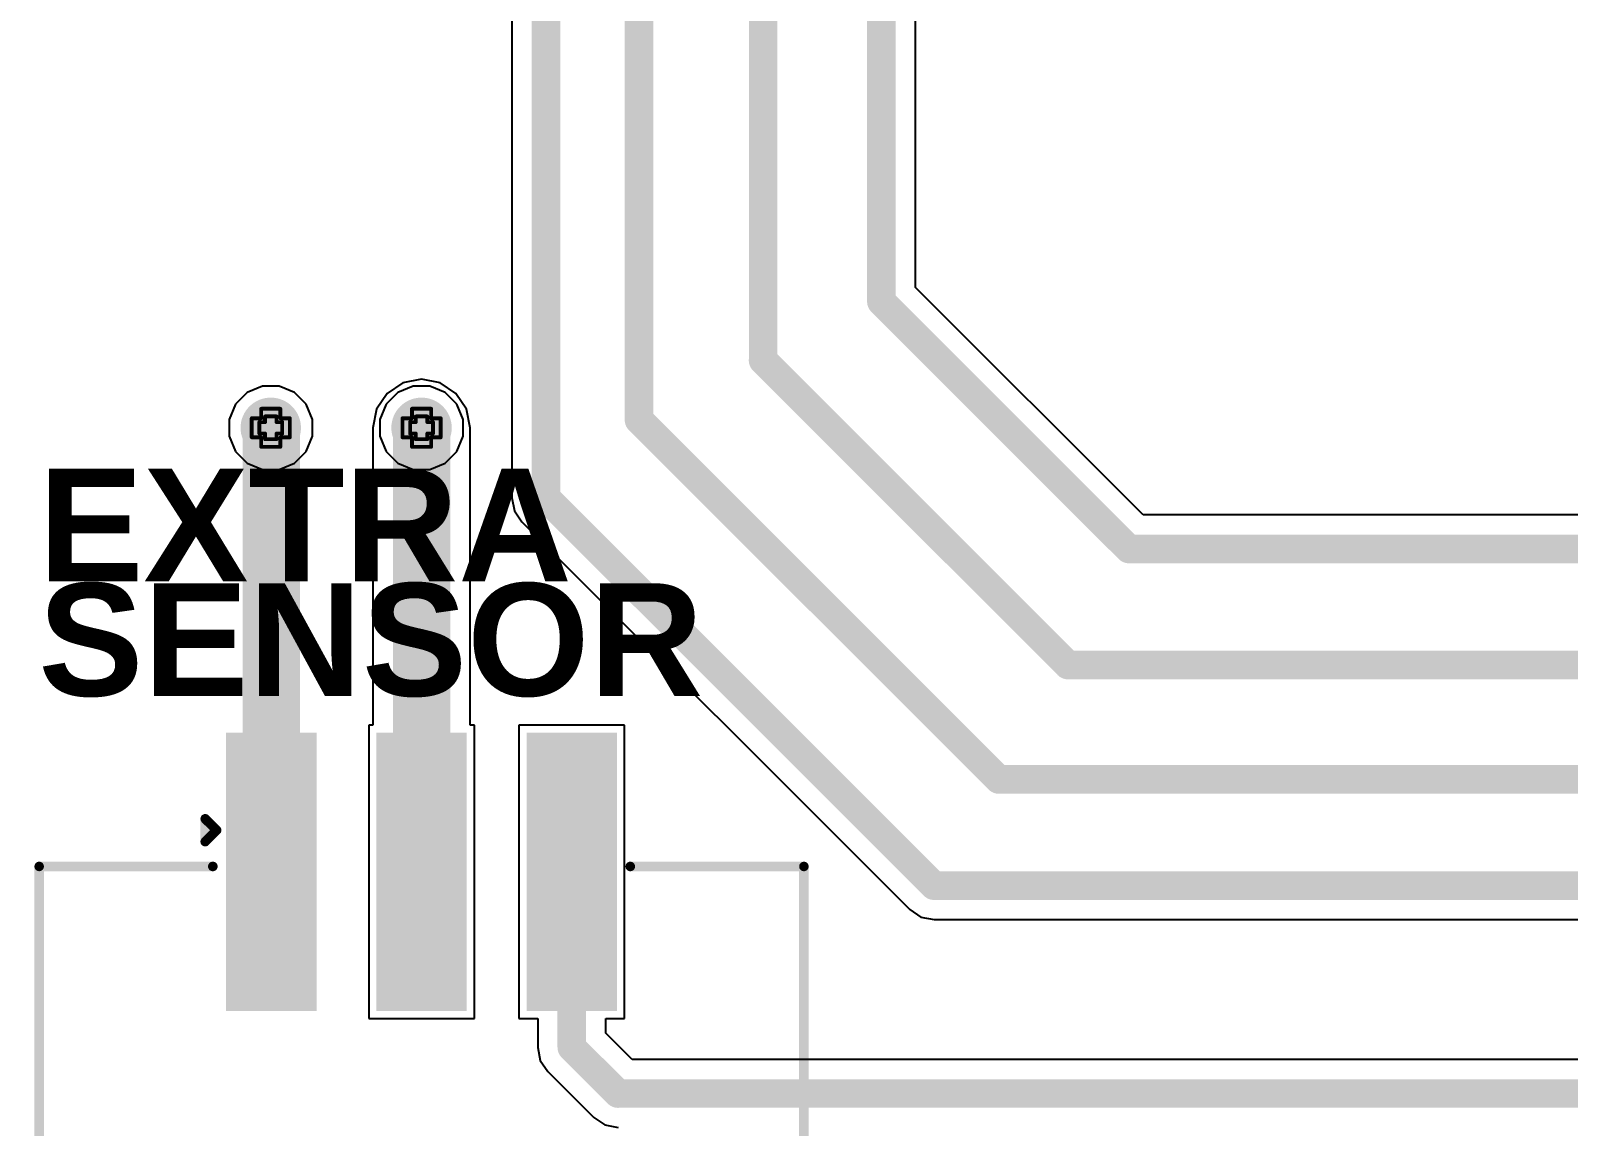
# Model space of a CAD drawing. Header units: inches. Extents: x -7 to 5163, y -3 to 5149.
# Drawn here: x 40.39 to 60.86, y 125.32 to 139.91 of the extents above; entities that cross this region are included whole.
import ezdxf

# ---------------------------------------------------------------- set-up
doc = ezdxf.new("R2010")
doc.units = ezdxf.units.IN
for name, color, linetype in [('Bottom Layer', 5, 'Continuous'), ('Bottom Solder', 6, 'Continuous'), ('Drill Drawing', 1, 'Continuous'), ('GND', 76, 'Continuous'), ('PWR', 16, 'Continuous'), ('Top Layer', 1, 'Continuous'), ('Top Overlay', 2, 'Continuous'), ('Top Paste', 8, 'Continuous'), ('Top Solder', 216, 'Continuous'), ('Via Holes', 16, 'Continuous')]:
    doc.layers.add(name, color=color, linetype=linetype)
doc.styles.add('Arial', font='', dxfattribs={"height": 0.2})
doc.styles.add('Arial_Bold', font='', dxfattribs={"height": 0.2})
doc.styles.get('Arial').set_extended_font_data('Arial')
doc.styles.get('Arial_Bold').set_extended_font_data('Arial', bold=True)

# ---------------------------------------------------------------- blocks, each defined once
blk = doc.blocks.new('WAFER_PH2_0_3PWB_3')
at = {"layer": 'Top Layer'}
for points in [[(-2.5, 4.6), (-1.5, 4.6), (-1.5, 1.1), (-2.5, 1.1)], [(-0.5, 4.6), (0.5, 4.6), (0.5, 1.1), (-0.5, 1.1)], [(1.5, 4.6), (2.5, 4.6), (2.5, 1.1), (1.5, 1.1)], [(-5.1, -1.1), (-3.6, -1.1), (-3.6, -4.6), (-5.1, -4.6)], [(3.6, -1.1), (5.1, -1.1), (5.1, -4.6), (3.6, -4.6)]]:
    blk.add_hatch(color=1, dxfattribs=at).paths.add_polyline_path(points)
at = {"layer": 'Top Paste'}
for points in [[(-2.5, 4.6), (-1.5, 4.6), (-1.5, 1.1), (-2.5, 1.1)], [(-0.5, 4.6), (0.5, 4.6), (0.5, 1.1), (-0.5, 1.1)], [(1.5, 4.6), (2.5, 4.6), (2.5, 1.1), (1.5, 1.1)], [(-5.1, -1.1), (-3.6, -1.1), (-3.6, -4.6), (-5.1, -4.6)], [(3.6, -1.1), (5.1, -1.1), (5.1, -4.6), (3.6, -4.6)]]:
    blk.add_hatch(color=8, dxfattribs=at).paths.add_polyline_path(points)
at = {"layer": 'Top Solder'}
for points in [[(-2.602, 4.702), (-1.398, 4.702), (-1.398, 0.998), (-2.602, 0.998)], [(-0.602, 4.702), (0.602, 4.702), (0.602, 0.998), (-0.602, 0.998)], [(1.398, 4.702), (2.602, 4.702), (2.602, 0.998), (1.398, 0.998)], [(-5.202, -0.998), (-3.498, -0.998), (-3.498, -4.702), (-5.202, -4.702)], [(3.498, -0.998), (5.202, -0.998), (5.202, -4.702), (3.498, -4.702)]]:
    blk.add_hatch(color=216, dxfattribs=at).paths.add_polyline_path(points)
at = {"layer": 'Top Overlay'}
for points in [[(-2.88, 3.556, 0.127, 0.127, 0), (-2.727, 3.404, 0.127, 0.127, 0)], [(-2.88, 3.251, 0.127, 0.127, 0), (-2.88, 3.556, 0.127, 0.127, 0)], [(-2.88, 3.251, 0.127, 0.127, 0), (-2.727, 3.404, 0.127, 0.127, 0)], [(-5.089, 2.921, 0.127, 0.127, 0), (-2.778, 2.921, 0.127, 0.127, 0)], [(-5.089, -0.864, 0.127, 0.127, 0), (-5.089, 2.921, 0.127, 0.127, 0)], [(2.778, 2.921, 0.127, 0.127, 0), (5.089, 2.921, 0.127, 0.127, 0)], [(5.089, -0.864, 0.127, 0.127, 0), (5.089, 2.921, 0.127, 0.127, 0)], [(-3.432, -4.775, 0.127, 0.127, 0), (3.473, -4.78, 0.127, 0.127, 0)]]:
    blk.add_lwpolyline(points, format="xyseb", dxfattribs=at)
for points in [[(-2.911, 3.556, 0.0635, 0.0635, 1), (-2.848, 3.556, 0.0635, 0.0635, 1)], [(-2.911, 3.556, 0.0635, 0.0635, 1), (-2.848, 3.556, 0.0635, 0.0635, 1)], [(-2.911, 3.251, 0.0635, 0.0635, 1), (-2.848, 3.251, 0.0635, 0.0635, 1)], [(-2.911, 3.251, 0.0635, 0.0635, 1), (-2.848, 3.251, 0.0635, 0.0635, 1)], [(-2.759, 3.404, 0.0635, 0.0635, 1), (-2.695, 3.404, 0.0635, 0.0635, 1)], [(-2.759, 3.404, 0.0635, 0.0635, 1), (-2.695, 3.404, 0.0635, 0.0635, 1)], [(-5.121, 2.921, 0.0635, 0.0635, 1), (-5.058, 2.921, 0.0635, 0.0635, 1)], [(-5.121, 2.921, 0.0635, 0.0635, 1), (-5.058, 2.921, 0.0635, 0.0635, 1)], [(-2.81, 2.921, 0.0635, 0.0635, 1), (-2.746, 2.921, 0.0635, 0.0635, 1)], [(2.746, 2.921, 0.0635, 0.0635, 1), (2.81, 2.921, 0.0635, 0.0635, 1)], [(5.058, 2.921, 0.0635, 0.0635, 1), (5.121, 2.921, 0.0635, 0.0635, 1)], [(5.058, 2.921, 0.0635, 0.0635, 1), (5.121, 2.921, 0.0635, 0.0635, 1)], [(-5.121, -0.864, 0.0635, 0.0635, 1), (-5.058, -0.864, 0.0635, 0.0635, 1)], [(5.058, -0.864, 0.0635, 0.0635, 1), (5.121, -0.864, 0.0635, 0.0635, 1)], [(-3.464, -4.775, 0.0635, 0.0635, 1), (-3.4, -4.775, 0.0635, 0.0635, 1)], [(3.441, -4.78, 0.0635, 0.0635, 1), (3.505, -4.78, 0.0635, 0.0635, 1)]]:
    blk.add_lwpolyline(points, format="xyseb", close=True, dxfattribs=at)
at = {"layer": 'Top Overlay', "style": 'Arial'}
blk.add_text('PCB Edge', height=1.2, rotation=360, dxfattribs=at).set_placement((-2.229, -4.138))

msp = doc.modelspace()

# ---------------------------------------------------------------- hatches: boundary and pattern name
at = {"layer": 'Bottom Layer'}
h = msp.add_hatch(color=5, dxfattribs=at)
edge = h.paths.add_edge_path()
edge.add_arc((43.586, 134.62), 0.3, 0, 360)
h = msp.add_hatch(color=5, dxfattribs=at)
edge = h.paths.add_edge_path()
edge.add_arc((45.593, 134.62), 0.3, 0, 360)
at = {"layer": 'Bottom Solder'}
h = msp.add_hatch(color=6, dxfattribs=at)
edge = h.paths.add_edge_path()
edge.add_arc((43.586, 134.62), 0.402, 0, 360)
h = msp.add_hatch(color=6, dxfattribs=at)
edge = h.paths.add_edge_path()
edge.add_arc((45.593, 134.62), 0.402, 0, 360)
at = {"layer": 'GND'}
h = msp.add_hatch(color=76, dxfattribs=at)
edge = h.paths.add_edge_path()
edge.add_arc((43.586, 134.62), 0.3, 0, 360)
h = msp.add_hatch(color=76, dxfattribs=at)
edge = h.paths.add_edge_path()
edge.add_arc((45.593, 134.62), 0.3, 0, 360)
at = {"layer": 'PWR'}
h = msp.add_hatch(color=16, dxfattribs=at)
edge = h.paths.add_edge_path()
edge.add_arc((43.586, 134.62), 0.3, 0, 360)
h = msp.add_hatch(color=16, dxfattribs=at)
edge = h.paths.add_edge_path()
edge.add_arc((45.593, 134.62), 0.3, 0, 360)
at = {"layer": 'Top Layer'}
h = msp.add_hatch(color=1, dxfattribs=at)
edge = h.paths.add_edge_path()
edge.add_arc((43.586, 134.62), 0.3, 0, 360)
h = msp.add_hatch(color=1, dxfattribs=at)
edge = h.paths.add_edge_path()
edge.add_arc((45.593, 134.62), 0.3, 0, 360)
at = {"layer": 'Top Solder'}
h = msp.add_hatch(color=216, dxfattribs=at)
edge = h.paths.add_edge_path()
edge.add_arc((43.586, 134.62), 0.402, 0, 360)
h = msp.add_hatch(color=216, dxfattribs=at)
edge = h.paths.add_edge_path()
edge.add_arc((45.593, 134.62), 0.402, 0, 360)
at = {"layer": 'Via Holes'}
h = msp.add_hatch(color=7, dxfattribs=at)
edge = h.paths.add_edge_path()
edge.add_arc((43.586, 134.62), 0.15, 0, 360)
h = msp.add_hatch(color=7, dxfattribs=at)
edge = h.paths.add_edge_path()
edge.add_arc((45.593, 134.62), 0.15, 0, 360)

# ---------------------------------------------------------------- linework, layer by layer
at = {"layer": 'Bottom Layer'}
for p, q in [((45.279, 135.09), (45.123, 134.934)), ((45.483, 135.174), (45.279, 135.09)), ((45.703, 135.174), (45.483, 135.174)), ((45.907, 135.09), (45.703, 135.174)), ((46.063, 134.934), (45.907, 135.09)), ((45.123, 134.934), (45.039, 134.73)), ((46.147, 134.73), (46.063, 134.934)), ((45.039, 134.73), (45.039, 134.51)), ((46.147, 134.51), (46.147, 134.73)), ((45.039, 134.51), (45.123, 134.306)), ((46.063, 134.306), (46.147, 134.51)), ((45.123, 134.306), (45.279, 134.15)), ((45.907, 134.15), (46.063, 134.306)), ((45.279, 134.15), (45.483, 134.066)), ((45.483, 134.066), (45.703, 134.066)), ((45.703, 134.066), (45.907, 134.15))]:
    msp.add_line(p, q, dxfattribs=at)
at = {"layer": 'Drill Drawing'}
for points in [[(43.459, 134.747, 0.0508, 0.0508, 0), (43.459, 134.874, 0.0508, 0.0508, 0)], [(43.459, 134.874, 0.0508, 0.0508, 0), (43.713, 134.874, 0.0508, 0.0508, 0)], [(43.713, 134.747, 0.0508, 0.0508, 0), (43.713, 134.874, 0.0508, 0.0508, 0)], [(45.466, 134.747, 0.0508, 0.0508, 0), (45.466, 134.874, 0.0508, 0.0508, 0)], [(45.466, 134.874, 0.0508, 0.0508, 0), (45.72, 134.874, 0.0508, 0.0508, 0)], [(45.72, 134.747, 0.0508, 0.0508, 0), (45.72, 134.874, 0.0508, 0.0508, 0)], [(43.332, 134.493, 0.0508, 0.0508, 0), (43.332, 134.747, 0.0508, 0.0508, 0)], [(43.332, 134.747, 0.0508, 0.0508, 0), (43.459, 134.747, 0.0508, 0.0508, 0)], [(43.434, 134.544, 0.0508, 0.0508, 0), (43.434, 134.696, 0.0508, 0.0508, 0)], [(43.434, 134.696, 0.0508, 0.0508, 0), (43.51, 134.696, 0.0508, 0.0508, 0)], [(43.51, 134.696, 0.0508, 0.0508, 0), (43.51, 134.772, 0.0508, 0.0508, 0)], [(43.51, 134.772, 0.0508, 0.0508, 0), (43.663, 134.772, 0.0508, 0.0508, 0)], [(43.663, 134.696, 0.0508, 0.0508, 0), (43.663, 134.772, 0.0508, 0.0508, 0)], [(43.663, 134.696, 0.0508, 0.0508, 0), (43.739, 134.696, 0.0508, 0.0508, 0)], [(43.713, 134.747, 0.0508, 0.0508, 0), (43.84, 134.747, 0.0508, 0.0508, 0)], [(43.739, 134.544, 0.0508, 0.0508, 0), (43.739, 134.696, 0.0508, 0.0508, 0)], [(43.84, 134.493, 0.0508, 0.0508, 0), (43.84, 134.747, 0.0508, 0.0508, 0)], [(45.339, 134.493, 0.0508, 0.0508, 0), (45.339, 134.747, 0.0508, 0.0508, 0)], [(45.339, 134.747, 0.0508, 0.0508, 0), (45.466, 134.747, 0.0508, 0.0508, 0)], [(45.441, 134.544, 0.0508, 0.0508, 0), (45.441, 134.696, 0.0508, 0.0508, 0)], [(45.441, 134.696, 0.0508, 0.0508, 0), (45.517, 134.696, 0.0508, 0.0508, 0)], [(45.517, 134.696, 0.0508, 0.0508, 0), (45.517, 134.772, 0.0508, 0.0508, 0)], [(45.517, 134.772, 0.0508, 0.0508, 0), (45.669, 134.772, 0.0508, 0.0508, 0)], [(45.669, 134.696, 0.0508, 0.0508, 0), (45.669, 134.772, 0.0508, 0.0508, 0)], [(45.669, 134.696, 0.0508, 0.0508, 0), (45.745, 134.696, 0.0508, 0.0508, 0)], [(45.72, 134.747, 0.0508, 0.0508, 0), (45.847, 134.747, 0.0508, 0.0508, 0)], [(45.745, 134.544, 0.0508, 0.0508, 0), (45.745, 134.696, 0.0508, 0.0508, 0)], [(45.847, 134.493, 0.0508, 0.0508, 0), (45.847, 134.747, 0.0508, 0.0508, 0)], [(43.332, 134.493, 0.0508, 0.0508, 0), (43.459, 134.493, 0.0508, 0.0508, 0)], [(43.434, 134.544, 0.0508, 0.0508, 0), (43.51, 134.544, 0.0508, 0.0508, 0)], [(43.459, 134.366, 0.0508, 0.0508, 0), (43.459, 134.493, 0.0508, 0.0508, 0)], [(43.51, 134.468, 0.0508, 0.0508, 0), (43.51, 134.544, 0.0508, 0.0508, 0)], [(43.51, 134.468, 0.0508, 0.0508, 0), (43.663, 134.468, 0.0508, 0.0508, 0)], [(43.663, 134.544, 0.0508, 0.0508, 0), (43.739, 134.544, 0.0508, 0.0508, 0)], [(43.663, 134.468, 0.0508, 0.0508, 0), (43.663, 134.544, 0.0508, 0.0508, 0)], [(43.713, 134.493, 0.0508, 0.0508, 0), (43.84, 134.493, 0.0508, 0.0508, 0)], [(43.713, 134.366, 0.0508, 0.0508, 0), (43.713, 134.493, 0.0508, 0.0508, 0)], [(45.339, 134.493, 0.0508, 0.0508, 0), (45.466, 134.493, 0.0508, 0.0508, 0)], [(45.441, 134.544, 0.0508, 0.0508, 0), (45.517, 134.544, 0.0508, 0.0508, 0)], [(45.466, 134.366, 0.0508, 0.0508, 0), (45.466, 134.493, 0.0508, 0.0508, 0)], [(45.517, 134.468, 0.0508, 0.0508, 0), (45.517, 134.544, 0.0508, 0.0508, 0)], [(45.517, 134.468, 0.0508, 0.0508, 0), (45.669, 134.468, 0.0508, 0.0508, 0)], [(45.669, 134.544, 0.0508, 0.0508, 0), (45.745, 134.544, 0.0508, 0.0508, 0)], [(45.669, 134.468, 0.0508, 0.0508, 0), (45.669, 134.544, 0.0508, 0.0508, 0)], [(45.72, 134.493, 0.0508, 0.0508, 0), (45.847, 134.493, 0.0508, 0.0508, 0)], [(45.72, 134.366, 0.0508, 0.0508, 0), (45.72, 134.493, 0.0508, 0.0508, 0)], [(43.459, 134.366, 0.0508, 0.0508, 0), (43.713, 134.366, 0.0508, 0.0508, 0)], [(45.466, 134.366, 0.0508, 0.0508, 0), (45.72, 134.366, 0.0508, 0.0508, 0)]]:
    msp.add_lwpolyline(points, format="xyseb", dxfattribs=at)
for points in [[(43.447, 134.874, 0.0254, 0.0254, 1), (43.472, 134.874, 0.0254, 0.0254, 1)], [(43.447, 134.874, 0.0254, 0.0254, 1), (43.472, 134.874, 0.0254, 0.0254, 1)], [(43.701, 134.874, 0.0254, 0.0254, 1), (43.726, 134.874, 0.0254, 0.0254, 1)], [(43.701, 134.874, 0.0254, 0.0254, 1), (43.726, 134.874, 0.0254, 0.0254, 1)], [(45.453, 134.874, 0.0254, 0.0254, 1), (45.479, 134.874, 0.0254, 0.0254, 1)], [(45.453, 134.874, 0.0254, 0.0254, 1), (45.479, 134.874, 0.0254, 0.0254, 1)], [(45.707, 134.874, 0.0254, 0.0254, 1), (45.733, 134.874, 0.0254, 0.0254, 1)], [(45.707, 134.874, 0.0254, 0.0254, 1), (45.733, 134.874, 0.0254, 0.0254, 1)], [(43.32, 134.747, 0.0254, 0.0254, 1), (43.345, 134.747, 0.0254, 0.0254, 1)], [(43.32, 134.747, 0.0254, 0.0254, 1), (43.345, 134.747, 0.0254, 0.0254, 1)], [(43.421, 134.696, 0.0254, 0.0254, 1), (43.447, 134.696, 0.0254, 0.0254, 1)], [(43.421, 134.696, 0.0254, 0.0254, 1), (43.447, 134.696, 0.0254, 0.0254, 1)], [(43.447, 134.747, 0.0254, 0.0254, 1), (43.472, 134.747, 0.0254, 0.0254, 1)], [(43.447, 134.747, 0.0254, 0.0254, 1), (43.472, 134.747, 0.0254, 0.0254, 1)], [(43.498, 134.772, 0.0254, 0.0254, 1), (43.523, 134.772, 0.0254, 0.0254, 1)], [(43.498, 134.772, 0.0254, 0.0254, 1), (43.523, 134.772, 0.0254, 0.0254, 1)], [(43.498, 134.696, 0.0254, 0.0254, 1), (43.523, 134.696, 0.0254, 0.0254, 1)], [(43.498, 134.696, 0.0254, 0.0254, 1), (43.523, 134.696, 0.0254, 0.0254, 1)], [(43.65, 134.772, 0.0254, 0.0254, 1), (43.675, 134.772, 0.0254, 0.0254, 1)], [(43.65, 134.772, 0.0254, 0.0254, 1), (43.675, 134.772, 0.0254, 0.0254, 1)], [(43.65, 134.696, 0.0254, 0.0254, 1), (43.675, 134.696, 0.0254, 0.0254, 1)], [(43.65, 134.696, 0.0254, 0.0254, 1), (43.675, 134.696, 0.0254, 0.0254, 1)], [(43.701, 134.747, 0.0254, 0.0254, 1), (43.726, 134.747, 0.0254, 0.0254, 1)], [(43.701, 134.747, 0.0254, 0.0254, 1), (43.726, 134.747, 0.0254, 0.0254, 1)], [(43.726, 134.696, 0.0254, 0.0254, 1), (43.751, 134.696, 0.0254, 0.0254, 1)], [(43.726, 134.696, 0.0254, 0.0254, 1), (43.751, 134.696, 0.0254, 0.0254, 1)], [(43.828, 134.747, 0.0254, 0.0254, 1), (43.853, 134.747, 0.0254, 0.0254, 1)], [(43.828, 134.747, 0.0254, 0.0254, 1), (43.853, 134.747, 0.0254, 0.0254, 1)], [(45.326, 134.747, 0.0254, 0.0254, 1), (45.352, 134.747, 0.0254, 0.0254, 1)], [(45.326, 134.747, 0.0254, 0.0254, 1), (45.352, 134.747, 0.0254, 0.0254, 1)], [(45.428, 134.696, 0.0254, 0.0254, 1), (45.453, 134.696, 0.0254, 0.0254, 1)], [(45.428, 134.696, 0.0254, 0.0254, 1), (45.453, 134.696, 0.0254, 0.0254, 1)], [(45.453, 134.747, 0.0254, 0.0254, 1), (45.479, 134.747, 0.0254, 0.0254, 1)], [(45.453, 134.747, 0.0254, 0.0254, 1), (45.479, 134.747, 0.0254, 0.0254, 1)], [(45.504, 134.772, 0.0254, 0.0254, 1), (45.529, 134.772, 0.0254, 0.0254, 1)], [(45.504, 134.772, 0.0254, 0.0254, 1), (45.529, 134.772, 0.0254, 0.0254, 1)], [(45.504, 134.696, 0.0254, 0.0254, 1), (45.529, 134.696, 0.0254, 0.0254, 1)], [(45.504, 134.696, 0.0254, 0.0254, 1), (45.529, 134.696, 0.0254, 0.0254, 1)], [(45.657, 134.772, 0.0254, 0.0254, 1), (45.682, 134.772, 0.0254, 0.0254, 1)], [(45.657, 134.772, 0.0254, 0.0254, 1), (45.682, 134.772, 0.0254, 0.0254, 1)], [(45.657, 134.696, 0.0254, 0.0254, 1), (45.682, 134.696, 0.0254, 0.0254, 1)], [(45.657, 134.696, 0.0254, 0.0254, 1), (45.682, 134.696, 0.0254, 0.0254, 1)], [(45.707, 134.747, 0.0254, 0.0254, 1), (45.733, 134.747, 0.0254, 0.0254, 1)], [(45.707, 134.747, 0.0254, 0.0254, 1), (45.733, 134.747, 0.0254, 0.0254, 1)], [(45.733, 134.696, 0.0254, 0.0254, 1), (45.758, 134.696, 0.0254, 0.0254, 1)], [(45.733, 134.696, 0.0254, 0.0254, 1), (45.758, 134.696, 0.0254, 0.0254, 1)], [(45.834, 134.747, 0.0254, 0.0254, 1), (45.86, 134.747, 0.0254, 0.0254, 1)], [(45.834, 134.747, 0.0254, 0.0254, 1), (45.86, 134.747, 0.0254, 0.0254, 1)], [(43.32, 134.493, 0.0254, 0.0254, 1), (43.345, 134.493, 0.0254, 0.0254, 1)], [(43.32, 134.493, 0.0254, 0.0254, 1), (43.345, 134.493, 0.0254, 0.0254, 1)], [(43.421, 134.544, 0.0254, 0.0254, 1), (43.447, 134.544, 0.0254, 0.0254, 1)], [(43.421, 134.544, 0.0254, 0.0254, 1), (43.447, 134.544, 0.0254, 0.0254, 1)], [(43.447, 134.493, 0.0254, 0.0254, 1), (43.472, 134.493, 0.0254, 0.0254, 1)], [(43.447, 134.493, 0.0254, 0.0254, 1), (43.472, 134.493, 0.0254, 0.0254, 1)], [(43.498, 134.544, 0.0254, 0.0254, 1), (43.523, 134.544, 0.0254, 0.0254, 1)], [(43.498, 134.544, 0.0254, 0.0254, 1), (43.523, 134.544, 0.0254, 0.0254, 1)], [(43.498, 134.468, 0.0254, 0.0254, 1), (43.523, 134.468, 0.0254, 0.0254, 1)], [(43.498, 134.468, 0.0254, 0.0254, 1), (43.523, 134.468, 0.0254, 0.0254, 1)], [(43.65, 134.544, 0.0254, 0.0254, 1), (43.675, 134.544, 0.0254, 0.0254, 1)], [(43.65, 134.544, 0.0254, 0.0254, 1), (43.675, 134.544, 0.0254, 0.0254, 1)], [(43.65, 134.468, 0.0254, 0.0254, 1), (43.675, 134.468, 0.0254, 0.0254, 1)], [(43.65, 134.468, 0.0254, 0.0254, 1), (43.675, 134.468, 0.0254, 0.0254, 1)], [(43.701, 134.493, 0.0254, 0.0254, 1), (43.726, 134.493, 0.0254, 0.0254, 1)], [(43.701, 134.493, 0.0254, 0.0254, 1), (43.726, 134.493, 0.0254, 0.0254, 1)], [(43.726, 134.544, 0.0254, 0.0254, 1), (43.751, 134.544, 0.0254, 0.0254, 1)], [(43.726, 134.544, 0.0254, 0.0254, 1), (43.751, 134.544, 0.0254, 0.0254, 1)], [(43.828, 134.493, 0.0254, 0.0254, 1), (43.853, 134.493, 0.0254, 0.0254, 1)], [(43.828, 134.493, 0.0254, 0.0254, 1), (43.853, 134.493, 0.0254, 0.0254, 1)], [(45.326, 134.493, 0.0254, 0.0254, 1), (45.352, 134.493, 0.0254, 0.0254, 1)], [(45.326, 134.493, 0.0254, 0.0254, 1), (45.352, 134.493, 0.0254, 0.0254, 1)], [(45.428, 134.544, 0.0254, 0.0254, 1), (45.453, 134.544, 0.0254, 0.0254, 1)], [(45.428, 134.544, 0.0254, 0.0254, 1), (45.453, 134.544, 0.0254, 0.0254, 1)], [(45.453, 134.493, 0.0254, 0.0254, 1), (45.479, 134.493, 0.0254, 0.0254, 1)], [(45.453, 134.493, 0.0254, 0.0254, 1), (45.479, 134.493, 0.0254, 0.0254, 1)], [(45.504, 134.544, 0.0254, 0.0254, 1), (45.529, 134.544, 0.0254, 0.0254, 1)], [(45.504, 134.544, 0.0254, 0.0254, 1), (45.529, 134.544, 0.0254, 0.0254, 1)], [(45.504, 134.468, 0.0254, 0.0254, 1), (45.529, 134.468, 0.0254, 0.0254, 1)], [(45.504, 134.468, 0.0254, 0.0254, 1), (45.529, 134.468, 0.0254, 0.0254, 1)], [(45.657, 134.544, 0.0254, 0.0254, 1), (45.682, 134.544, 0.0254, 0.0254, 1)], [(45.657, 134.544, 0.0254, 0.0254, 1), (45.682, 134.544, 0.0254, 0.0254, 1)], [(45.657, 134.468, 0.0254, 0.0254, 1), (45.682, 134.468, 0.0254, 0.0254, 1)], [(45.657, 134.468, 0.0254, 0.0254, 1), (45.682, 134.468, 0.0254, 0.0254, 1)], [(45.707, 134.493, 0.0254, 0.0254, 1), (45.733, 134.493, 0.0254, 0.0254, 1)], [(45.707, 134.493, 0.0254, 0.0254, 1), (45.733, 134.493, 0.0254, 0.0254, 1)], [(45.733, 134.544, 0.0254, 0.0254, 1), (45.758, 134.544, 0.0254, 0.0254, 1)], [(45.733, 134.544, 0.0254, 0.0254, 1), (45.758, 134.544, 0.0254, 0.0254, 1)], [(45.834, 134.493, 0.0254, 0.0254, 1), (45.86, 134.493, 0.0254, 0.0254, 1)], [(45.834, 134.493, 0.0254, 0.0254, 1), (45.86, 134.493, 0.0254, 0.0254, 1)], [(43.447, 134.366, 0.0254, 0.0254, 1), (43.472, 134.366, 0.0254, 0.0254, 1)], [(43.447, 134.366, 0.0254, 0.0254, 1), (43.472, 134.366, 0.0254, 0.0254, 1)], [(43.701, 134.366, 0.0254, 0.0254, 1), (43.726, 134.366, 0.0254, 0.0254, 1)], [(43.701, 134.366, 0.0254, 0.0254, 1), (43.726, 134.366, 0.0254, 0.0254, 1)], [(45.453, 134.366, 0.0254, 0.0254, 1), (45.479, 134.366, 0.0254, 0.0254, 1)], [(45.453, 134.366, 0.0254, 0.0254, 1), (45.479, 134.366, 0.0254, 0.0254, 1)], [(45.707, 134.366, 0.0254, 0.0254, 1), (45.733, 134.366, 0.0254, 0.0254, 1)], [(45.707, 134.366, 0.0254, 0.0254, 1), (45.733, 134.366, 0.0254, 0.0254, 1)]]:
    msp.add_lwpolyline(points, format="xyseb", close=True, dxfattribs=at)
at = {"layer": 'GND'}
for p, q in [((45.279, 135.09), (45.123, 134.934)), ((45.483, 135.174), (45.279, 135.09)), ((45.703, 135.174), (45.483, 135.174)), ((45.907, 135.09), (45.703, 135.174)), ((46.063, 134.934), (45.907, 135.09)), ((45.123, 134.934), (45.039, 134.73)), ((46.147, 134.73), (46.063, 134.934)), ((45.039, 134.73), (45.039, 134.51)), ((46.147, 134.51), (46.147, 134.73)), ((45.039, 134.51), (45.123, 134.306)), ((46.063, 134.306), (46.147, 134.51)), ((45.123, 134.306), (45.279, 134.15)), ((45.907, 134.15), (46.063, 134.306)), ((45.279, 134.15), (45.483, 134.066)), ((45.483, 134.066), (45.703, 134.066)), ((45.703, 134.066), (45.907, 134.15))]:
    msp.add_line(p, q, dxfattribs=at)
at = {"layer": 'PWR'}
for p, q in [((43.273, 135.09), (43.117, 134.934)), ((43.476, 135.174), (43.273, 135.09)), ((43.697, 135.174), (43.476, 135.174)), ((43.9, 135.09), (43.697, 135.174)), ((44.056, 134.934), (43.9, 135.09)), ((43.117, 134.934), (43.032, 134.73)), ((44.14, 134.73), (44.056, 134.934)), ((43.032, 134.73), (43.032, 134.51)), ((44.14, 134.51), (44.14, 134.73)), ((43.032, 134.51), (43.117, 134.306)), ((44.056, 134.306), (44.14, 134.51)), ((43.117, 134.306), (43.273, 134.15)), ((43.9, 134.15), (44.056, 134.306)), ((43.273, 134.15), (43.476, 134.066)), ((43.476, 134.066), (43.697, 134.066)), ((43.697, 134.066), (43.9, 134.15))]:
    msp.add_line(p, q, dxfattribs=at)
at = {"layer": 'Top Layer'}
for p, q in [((46.795, 146.505), (46.795, 133.689)), ((52.168, 136.488), (52.168, 144.024)), ((55.196, 133.46), (52.168, 136.488)), ((45.135, 135.078), (44.995, 134.868)), ((45.345, 135.218), (45.135, 135.078)), ((45.593, 135.267), (45.345, 135.218)), ((45.841, 135.218), (45.593, 135.267)), ((46.051, 135.078), (45.841, 135.218)), ((46.191, 134.868), (46.051, 135.078)), ((44.995, 134.868), (44.946, 134.62)), ((46.24, 134.62), (46.191, 134.868)), ((44.946, 134.62), (44.946, 130.66)), ((46.24, 130.66), (46.24, 134.62)), ((46.795, 133.689), (46.829, 133.515)), ((46.829, 133.515), (46.927, 133.368)), ((63.96, 133.46), (55.196, 133.46)), ((46.927, 133.368), (52.093, 128.203)), ((44.946, 130.66), (44.89, 130.66)), ((44.89, 130.66), (44.89, 126.754)), ((46.296, 130.66), (46.24, 130.66)), ((46.296, 126.754), (46.296, 130.66)), ((48.296, 130.66), (46.89, 130.66)), ((46.89, 130.66), (46.89, 126.754)), ((48.296, 126.754), (48.296, 130.66)), ((52.093, 128.203), (52.24, 128.104)), ((52.24, 128.104), (52.414, 128.07)), ((52.414, 128.07), (61.545, 128.07)), ((44.89, 126.754), (46.296, 126.754)), ((46.89, 126.754), (47.14, 126.754)), ((47.14, 126.754), (47.14, 126.368)), ((48.046, 126.556), (48.046, 126.754)), ((48.046, 126.754), (48.296, 126.754)), ((48.395, 126.207), (48.046, 126.556)), ((47.14, 126.368), (47.174, 126.195)), ((47.174, 126.195), (47.273, 126.048)), ((61.981, 126.207), (48.395, 126.207)), ((47.273, 126.048), (47.887, 125.433)), ((47.887, 125.433), (47.887, 125.433)), ((47.887, 125.433), (48.034, 125.335)), ((48.034, 125.335), (48.208, 125.301))]:
    msp.add_line(p, q, dxfattribs=at)
for points in [[(47.248, 133.689, 0.381, 0.381, 0), (47.248, 147.703, 0.381, 0.381, 0)], [(48.489, 134.724, 0.381, 0.381, 0), (48.489, 144.475, 0.381, 0.381, 0)], [(50.14, 135.518, 0.381, 0.381, 0), (50.14, 144.477, 0.381, 0.381, 0)], [(51.714, 136.3, 0.381, 0.381, 0), (51.714, 144.477, 0.381, 0.381, 0)], [(51.714, 136.3, 0.381, 0.381, 0), (55.008, 133.006, 0.381, 0.381, 0)], [(50.14, 135.518, 0.381, 0.381, 0), (54.197, 131.461, 0.381, 0.381, 0)], [(43.586, 134.62, 0.762, 0.762, 0), (43.593, 134.613, 0.762, 0.762, 0)], [(43.593, 128.707, 0.762, 0.762, 0), (43.593, 134.613, 0.762, 0.762, 0)], [(45.593, 128.707, 0.762, 0.762, 0), (45.593, 134.62, 0.762, 0.762, 0)], [(48.489, 134.724, 0.381, 0.381, 0), (53.276, 129.937, 0.381, 0.381, 0)], [(47.248, 133.689, 0.381, 0.381, 0), (52.414, 128.523, 0.381, 0.381, 0)], [(55.008, 133.006, 0.381, 0.381, 0), (63.96, 133.006, 0.381, 0.381, 0)], [(54.197, 131.461, 0.381, 0.381, 0), (63.173, 131.461, 0.381, 0.381, 0)], [(53.276, 129.937, 0.381, 0.381, 0), (62.526, 129.937, 0.381, 0.381, 0)], [(47.593, 126.368, 0.381, 0.381, 0), (47.593, 128.707, 0.381, 0.381, 0)], [(52.414, 128.523, 0.381, 0.381, 0), (61.733, 128.523, 0.381, 0.381, 0)], [(47.593, 126.368, 0.381, 0.381, 0), (48.208, 125.754, 0.381, 0.381, 0)], [(48.208, 125.754, 0.381, 0.381, 0), (61.981, 125.754, 0.381, 0.381, 0)]]:
    msp.add_lwpolyline(points, format="xyseb", dxfattribs=at)
for points in [[(51.619, 136.3, 0.191, 0.191, 1), (51.81, 136.3, 0.191, 0.191, 1)], [(51.619, 136.3, 0.191, 0.191, 1), (51.81, 136.3, 0.191, 0.191, 1)], [(50.044, 135.518, 0.191, 0.191, 1), (50.235, 135.518, 0.191, 0.191, 1)], [(50.044, 135.518, 0.191, 0.191, 1), (50.235, 135.518, 0.191, 0.191, 1)], [(43.396, 134.62, 0.381, 0.381, 1), (43.777, 134.62, 0.381, 0.381, 1)], [(43.403, 134.613, 0.381, 0.381, 1), (43.784, 134.613, 0.381, 0.381, 1)], [(43.403, 134.613, 0.381, 0.381, 1), (43.784, 134.613, 0.381, 0.381, 1)], [(45.403, 134.62, 0.381, 0.381, 1), (45.784, 134.62, 0.381, 0.381, 1)], [(48.393, 134.724, 0.191, 0.191, 1), (48.584, 134.724, 0.191, 0.191, 1)], [(48.393, 134.724, 0.191, 0.191, 1), (48.584, 134.724, 0.191, 0.191, 1)], [(47.153, 133.689, 0.191, 0.191, 1), (47.343, 133.689, 0.191, 0.191, 1)], [(47.153, 133.689, 0.191, 0.191, 1), (47.343, 133.689, 0.191, 0.191, 1)], [(54.913, 133.006, 0.191, 0.191, 1), (55.103, 133.006, 0.191, 0.191, 1)], [(54.913, 133.006, 0.191, 0.191, 1), (55.103, 133.006, 0.191, 0.191, 1)], [(54.101, 131.461, 0.191, 0.191, 1), (54.292, 131.461, 0.191, 0.191, 1)], [(54.101, 131.461, 0.191, 0.191, 1), (54.292, 131.461, 0.191, 0.191, 1)], [(53.181, 129.937, 0.191, 0.191, 1), (53.372, 129.937, 0.191, 0.191, 1)], [(53.181, 129.937, 0.191, 0.191, 1), (53.372, 129.937, 0.191, 0.191, 1)], [(43.403, 128.707, 0.381, 0.381, 1), (43.784, 128.707, 0.381, 0.381, 1)], [(45.403, 128.707, 0.381, 0.381, 1), (45.784, 128.707, 0.381, 0.381, 1)], [(47.498, 128.707, 0.191, 0.191, 1), (47.688, 128.707, 0.191, 0.191, 1)], [(52.318, 128.523, 0.191, 0.191, 1), (52.509, 128.523, 0.191, 0.191, 1)], [(52.318, 128.523, 0.191, 0.191, 1), (52.509, 128.523, 0.191, 0.191, 1)], [(47.498, 126.368, 0.191, 0.191, 1), (47.688, 126.368, 0.191, 0.191, 1)], [(47.498, 126.368, 0.191, 0.191, 1), (47.688, 126.368, 0.191, 0.191, 1)], [(48.112, 125.754, 0.191, 0.191, 1), (48.303, 125.754, 0.191, 0.191, 1)], [(48.112, 125.754, 0.191, 0.191, 1), (48.303, 125.754, 0.191, 0.191, 1)]]:
    msp.add_lwpolyline(points, format="xyseb", close=True, dxfattribs=at)

# ---------------------------------------------------------------- block references
msp.add_blockref('WAFER_PH2_0_3PWB_3', (45.593, 125.857))

# ---------------------------------------------------------------- texts
at = {"layer": 'Top Overlay', "style": 'Arial_Bold'}
for s, p in [('EXTRA', (40.493, 132.575)), ('SENSOR', (40.493, 131.05))]:
    msp.add_text(s, height=1.5, rotation=360, dxfattribs=at).set_placement(p)

doc.saveas('drawing.dxf')
